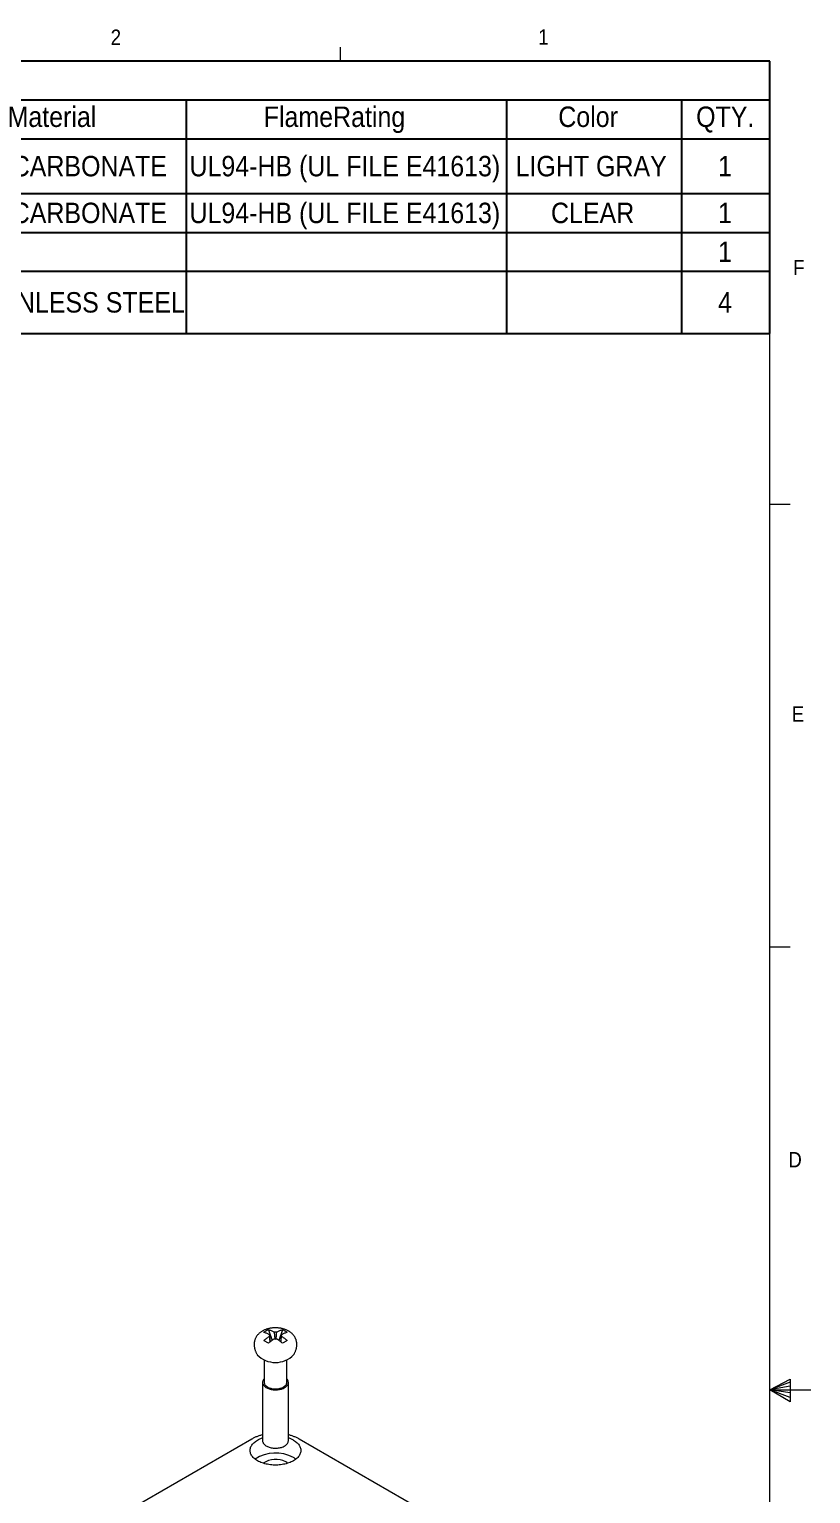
# Model space of a CAD drawing. Header units: inches. Extents: x 0.3 to 21.8, y 0.2 to 16.9.
# Drawn here: x 17 to 21.77, y 7.9 to 16.86 of the extents above; entities that cross this region are included whole.
import ezdxf

# ---------------------------------------------------------------- set-up
doc = ezdxf.new("R2010")
doc.units = ezdxf.units.IN
doc.header["$MEASUREMENT"] = 0
doc.linetypes.add('SLD-Solid', pattern=[0])
doc.layers.add('SLD-0', color=7, linetype='SLD-Solid')
doc.styles.add('SLDTEXTSTYLE1', font='GOTHIC.TTF', dxfattribs={"width": 0.913})

# ---------------------------------------------------------------- blocks, each defined once
blk = doc.blocks.new('SW_TABLEANNOTATION_0')
at = {"layer": 'SLD-0', "color": 0}
for p, q in [((0, 0), (0, -1.6661)), ((10.7636, 0), (0, 0)), ((10.7636, -1.6661), (10.7636, 0)), ((0, -0.2377), (10.7636, -0.2377)), ((0.751, -0.2377), (0.751, -0.4755)), ((2.5131, -0.2377), (2.5131, -0.4755)), ((2.9005, -0.2377), (2.9005, -0.4755)), ((5.6733, -0.2377), (5.6733, -0.4755)), ((7.1956, -0.2377), (7.1956, -0.4755)), ((9.1542, -0.2377), (9.1542, -0.4755)), ((10.2235, -0.2377), (10.2235, -0.4755)), ((0, -0.4755), (10.7636, -0.4755)), ((0.751, -0.4755), (0.751, -1.6661)), ((2.5131, -0.4755), (2.5131, -1.6661)), ((2.9005, -0.4755), (2.9005, -1.6661)), ((5.6733, -0.4755), (5.6733, -1.6661)), ((7.1956, -0.4755), (7.1956, -1.6661)), ((9.1542, -0.4755), (9.1542, -1.6661)), ((10.2235, -0.4755), (10.2235, -1.6661)), ((0, -0.8097), (10.7636, -0.8097)), ((0, -1.0475), (10.7636, -1.0475)), ((0, -1.2852), (10.7636, -1.2852)), ((0, -1.6661), (10.7636, -1.6661))]:
    blk.add_line(p, q, dxfattribs=at)
at = {"layer": 'SLD-0', "color": 0, "char_height": 0.125, "attachment_point": 1, "style": 'SLDTEXTSTYLE1'}
for s, insert in [('BOM Table', (4.9418, -0.0558)), ('ITEM NO.', (0.0197, -0.2777)), ('PART NUMBER', (0.7707, -0.2777)), ('Rev.', (2.5328, -0.2777)), ('Description', (3.8356, -0.2777)), ('Material', (6.1032, -0.2777)), ('FlameRating', (7.6693, -0.2777)), ('Color', (9.4702, -0.2777)), ('QTY.', (10.3131, -0.2777)), ('WP BASE, W/PCB BOSSES, ', (3.2757, -0.4988)), ('1', (0.3293, -0.5796)), ('WP-23BF*15', (0.7707, -0.5796)), ('POLYCARBONATE', (5.7213, -0.5796)), ('UL94-HB (UL FILE E41613)', (7.2153, -0.5796)), ('LIGHT GRAY', (9.2092, -0.5796)), ('1', (10.4473, -0.5796)), ('-', (2.6791, -0.5796)), ('W/FLANGES', (3.8095, -0.6604)), ('2', (0.3293, -0.8656)), ('WC-23C*08', (0.7707, -0.8656)), ('WC COVER, W/GASKET', (3.3543, -0.8656)), ('POLYCARBONATE', (5.7213, -0.8656)), ('UL94-HB (UL FILE E41613)', (7.2153, -0.8656)), ('CLEAR', (9.4257, -0.8656)), ('1', (10.4473, -0.8656)), ('-', (2.6791, -0.8656)), ('3', (0.3293, -1.1033)), ('SCREWS-SSM4-20-4', (0.7707, -1.1033)), ('ASSEMBLY SCREWS, 4 PACK', (3.193, -1.1033)), ('1', (10.4473, -1.1033)), ('-', (2.6791, -1.1033)), ('M4X0.7 X 20mm OAL, PHILLIPS ', (3.099, -1.3318)), ('3.1', (0.26, -1.4126)), ('  SCREWS-SSM4-20', (0.7707, -1.4126)), ('STAINLESS STEEL', (5.8212, -1.4126)), ('4', (10.4473, -1.4126)), ('-', (2.6791, -1.4126)), ('DRIVE MACHINE SCREW', (3.3335, -1.4934))]:
    blk.add_mtext(s, dxfattribs=dict(at, insert=insert))

msp = doc.modelspace()

# ---------------------------------------------------------------- linework, layer by layer
at = {"color": 7, "linetype": 'SLD-Solid', "lineweight": 0}
for p, q in [((18.8979, 16.6606), (18.8979, 16.7454)), ((0.5229, 16.6606), (21.5229, 16.6606)), ((21.5229, 0.4106), (21.5229, 16.6606)), ((21.5229, 13.9516), (21.6479, 13.9516)), ((21.5229, 11.2436), (21.6479, 11.2436)), ((21.5229, 8.5356), (21.6469, 8.6011)), ((21.6469, 8.6011), (21.6469, 8.4623)), ((21.6469, 8.5827), (21.5229, 8.5356)), ((21.6469, 8.5587), (21.5229, 8.5356)), ((21.6469, 8.5164), (21.5229, 8.5356)), ((21.6469, 8.4896), (21.5229, 8.5356)), ((21.6469, 8.4623), (21.5229, 8.5356)), ((21.5229, 8.5356), (21.7729, 8.5356))]:
    msp.add_line(p, q, dxfattribs=at)
at = {"color": 7, "linetype": 'SLD-Solid', "lineweight": 15}
for p, q in [((18.4572, 8.9036), (18.4797, 8.8382)), ((18.4622, 8.8728), (18.4646, 8.8714)), ((18.4933, 8.8879), (18.4909, 8.8893)), ((18.4933, 8.8879), (18.4963, 8.8465)), ((18.5099, 8.8893), (18.5075, 8.8879)), ((18.5437, 8.9036), (18.5211, 8.8382)), ((18.5362, 8.8714), (18.5331, 8.8294)), ((18.5362, 8.8714), (18.5386, 8.8728)), ((18.4646, 8.8632), (18.4622, 8.8618)), ((18.4646, 8.8632), (18.4673, 8.8291)), ((18.4909, 8.8452), (18.4933, 8.8466)), ((18.5075, 8.8466), (18.5099, 8.8452)), ((18.5386, 8.8618), (18.5362, 8.8632)), ((18.4315, 8.7183), (18.4315, 8.5812)), ((18.5693, 8.5812), (18.5693, 8.7183)), ((18.4217, 8.5812), (18.4217, 8.2243)), ((18.5791, 8.2243), (18.5791, 8.5812)), ((18.3555, 8.2347), (15.7189, 6.7126)), ((20.5904, 7.1119), (18.6453, 8.2347))]:
    msp.add_line(p, q, dxfattribs=at)
at = {"color": 7, "linetype": 'SLD-Solid', "lineweight": 15, "flags": 128}
for points in [[(18.4315, 8.6032), (18.4305, 8.6021), (18.4278, 8.5988), (18.4256, 8.5953), (18.4238, 8.5917), (18.4226, 8.5881), (18.4219, 8.5844), (18.4217, 8.5807), (18.422, 8.577), (18.4228, 8.5733), (18.4242, 8.5697), (18.4261, 8.5662), (18.4285, 8.5627), (18.4313, 8.5594), (18.4346, 8.5562), (18.4383, 8.5532), (18.4425, 8.5504), (18.447, 8.5477), (18.4519, 8.5453), (18.4572, 8.5432), (18.4627, 8.5413), (18.4684, 8.5396), (18.4744, 8.5383), (18.4805, 8.5372), (18.4868, 8.5364), (18.4932, 8.5359), (18.4996, 8.5357), (18.506, 8.5358), (18.5124, 8.5362), (18.5187, 8.537), (18.5249, 8.538), (18.5309, 8.5393), (18.5367, 8.5408), (18.5423, 8.5427), (18.5476, 8.5448), (18.5526, 8.5471), (18.5572, 8.5497), (18.5615, 8.5525), (18.5653, 8.5554), (18.5687, 8.5586), (18.5717, 8.5619), (18.5742, 8.5653), (18.5762, 8.5688), (18.5777, 8.5724), (18.5787, 8.5761), (18.5791, 8.5798), (18.579, 8.5835), (18.5785, 8.5872), (18.5773, 8.5908), (18.5757, 8.5944), (18.5736, 8.5979), (18.571, 8.6013), (18.5693, 8.6032)], [(18.4315, 8.5812), (18.4318, 8.5777), (18.4326, 8.5743), (18.4339, 8.5709), (18.4357, 8.5676), (18.438, 8.5644), (18.4407, 8.5613), (18.444, 8.5584), (18.4476, 8.5556), (18.4517, 8.5531), (18.4561, 8.5507), (18.4609, 8.5486), (18.466, 8.5467), (18.4713, 8.5451), (18.4768, 8.5438), (18.4826, 8.5428), (18.4884, 8.542), (18.4944, 8.5416), (18.5004, 8.5414), (18.5064, 8.5416), (18.5124, 8.542), (18.5182, 8.5428), (18.524, 8.5438), (18.5295, 8.5451), (18.5349, 8.5467), (18.5399, 8.5486), (18.5447, 8.5507), (18.5491, 8.5531), (18.5532, 8.5556), (18.5568, 8.5584), (18.5601, 8.5613), (18.5628, 8.5644), (18.5651, 8.5676), (18.567, 8.5709), (18.5683, 8.5743), (18.569, 8.5777), (18.5693, 8.5812), (18.5693, 8.5812)], [(18.61, 8.2284), (18.6162, 8.2246), (18.622, 8.2206), (18.6274, 8.2165), (18.6323, 8.2121), (18.6368, 8.2076), (18.6409, 8.203), (18.6445, 8.1982), (18.6475, 8.1933), (18.6501, 8.1883), (18.6522, 8.1832), (18.6538, 8.1781), (18.6548, 8.1729), (18.6553, 8.1678), (18.6553, 8.1625), (18.6548, 8.1574), (18.6538, 8.1522), (18.6522, 8.1471), (18.6501, 8.142), (18.6475, 8.137), (18.6445, 8.1321), (18.6409, 8.1273), (18.6368, 8.1227), (18.6323, 8.1182), (18.6274, 8.1138), (18.622, 8.1097), (18.6162, 8.1057), (18.61, 8.1019), (18.6035, 8.0983), (18.5965, 8.095), (18.5893, 8.0919), (18.5818, 8.089), (18.574, 8.0864), (18.5659, 8.0841), (18.5576, 8.082), (18.5492, 8.0802), (18.5405, 8.0787), (18.5318, 8.0775), (18.5229, 8.0766), (18.5139, 8.076), (18.5049, 8.0757), (18.4959, 8.0757), (18.4869, 8.076), (18.4779, 8.0766), (18.4691, 8.0775), (18.4603, 8.0787), (18.4517, 8.0802), (18.4432, 8.082), (18.4349, 8.0841), (18.4268, 8.0864), (18.419, 8.089), (18.4115, 8.0919), (18.4043, 8.095), (18.3974, 8.0983), (18.3908, 8.1019), (18.3846, 8.1057), (18.3788, 8.1097), (18.3734, 8.1138), (18.3685, 8.1182), (18.364, 8.1227), (18.3599, 8.1273), (18.3564, 8.1321), (18.3533, 8.137), (18.3507, 8.142), (18.3486, 8.1471), (18.347, 8.1522), (18.346, 8.1574), (18.3455, 8.1625), (18.3455, 8.1678), (18.346, 8.1729), (18.347, 8.1781), (18.3486, 8.1832), (18.3507, 8.1883), (18.3533, 8.1933), (18.3564, 8.1982), (18.3599, 8.203), (18.364, 8.2076), (18.3685, 8.2121), (18.3734, 8.2165), (18.3788, 8.2206), (18.3846, 8.2246), (18.3908, 8.2284), (18.3974, 8.232), (18.4043, 8.2353), (18.4115, 8.2384), (18.419, 8.2413), (18.4217, 8.2422)], [(18.4217, 8.2243), (18.4217, 8.2239), (18.422, 8.2202), (18.4228, 8.2165), (18.4242, 8.2129), (18.4261, 8.2093), (18.4285, 8.2059), (18.4313, 8.2026), (18.4346, 8.1994), (18.4383, 8.1964), (18.4425, 8.1935), (18.447, 8.1909), (18.4519, 8.1885), (18.4572, 8.1864), (18.4627, 8.1844), (18.4684, 8.1828), (18.4744, 8.1814), (18.4805, 8.1804), (18.4868, 8.1796), (18.4932, 8.1791), (18.4996, 8.1789), (18.506, 8.179), (18.5124, 8.1794), (18.5187, 8.1801), (18.5249, 8.1811), (18.5309, 8.1824), (18.5367, 8.184), (18.5423, 8.1859), (18.5476, 8.188), (18.5526, 8.1903), (18.5572, 8.1929), (18.5615, 8.1956), (18.5653, 8.1986), (18.5687, 8.2017), (18.5717, 8.205), (18.5742, 8.2085), (18.5762, 8.212), (18.5777, 8.2156), (18.5787, 8.2193), (18.5791, 8.2229), (18.5791, 8.2243)]]:
    msp.add_lwpolyline(points, dxfattribs=at)
at = {"color": 7, "linetype": 'SLD-Solid', "lineweight": 15}
for centre, radius, start, end in [((18.4764, 8.8673), 0.0124, 160.76354, 199.23646), ((18.5004, 8.8256), 0.0627, 83.50809, 96.49191), ((18.5244, 8.8673), 0.0124, 340.76354, 19.23646), ((18.5004, 8.9089), 0.0627, 263.50809, 276.49191), ((18.5004, 8.8583), 0.1553, 224.42028, 315.59696), ((18.5236, 8.0767), 0.1746, 60.34892, 71.45965), ((18.5014, 7.919), 0.2305, 61.89517, 123.08666), ((18.5013, 7.9812), 0.1296, 61.56398, 125.5118), ((18.5283, 8.0341), 0.0702, 48.45366, 60.3583), ((18.5458, 8.0102), 0.1291, 52.06121, 60.18534)]:
    msp.add_arc(centre, radius, start, end, dxfattribs=at)
for points, knots in [([(18.5805, 8.895), (18.5791, 8.8957), (18.5756, 8.8977), (18.5698, 8.9006), (18.5628, 8.9036), (18.5557, 8.9062), (18.5484, 8.9085), (18.5409, 8.9104), (18.5333, 8.912), (18.5255, 8.9133), (18.5178, 8.9142), (18.51, 8.9148), (18.5021, 8.915), (18.4943, 8.9149), (18.4864, 8.9145), (18.4786, 8.9137), (18.4708, 8.9126), (18.4631, 8.9111), (18.4555, 8.9093), (18.448, 8.9072), (18.4407, 8.9046), (18.4334, 8.9017), (18.4264, 8.8984), (18.4197, 8.8947), (18.4132, 8.8906), (18.4071, 8.8862), (18.4014, 8.8815), (18.3961, 8.8765), (18.3913, 8.8713), (18.387, 8.8658), (18.3831, 8.8601), (18.3797, 8.8543), (18.3769, 8.8483), (18.3745, 8.8422), (18.3726, 8.836), (18.3712, 8.8298), (18.3703, 8.8235), (18.3699, 8.8185), (18.3699, 8.8155), (18.37, 8.8147)], [0, 0, 0, 0, 0.0177015, 0.0459895, 0.0743541, 0.1028442, 0.1313443, 0.1597965, 0.1881693, 0.2164539, 0.2446589, 0.2728053, 0.3009222, 0.3290442, 0.3572051, 0.3854345, 0.4137709, 0.4422502, 0.4709035, 0.4997527, 0.5288049, 0.5580457, 0.5874319, 0.6168622, 0.6462073, 0.6753319, 0.7041054, 0.7324245, 0.7602247, 0.7874826, 0.8142078, 0.8404323, 0.8662012, 0.8915651, 0.9165764, 0.9412867, 0.9657462, 0.9900038, 1, 1, 1, 1]), ([(18.4285, 8.887), (18.4308, 8.8886), (18.4354, 8.8917), (18.4426, 8.8959), (18.4498, 8.9), (18.4547, 8.9024), (18.4572, 8.9036)], [0, 0, 0, 0, 0.249249, 0.498802, 0.749251, 1, 1, 1, 1]), ([(18.4622, 8.8728), (18.4594, 8.8744), (18.4538, 8.8775), (18.4453, 8.8814), (18.4368, 8.8847), (18.4313, 8.8862), (18.4285, 8.887)], [0, 0, 0, 0, 0.247097, 0.495217, 0.746918, 1, 1, 1, 1]), ([(18.4572, 8.9036), (18.4599, 8.9028), (18.4653, 8.9013), (18.4737, 8.8981), (18.4823, 8.8942), (18.488, 8.8909), (18.4909, 8.8893)], [0, 0, 0, 0, 0.246787, 0.494897, 0.746863, 1, 1, 1, 1]), ([(18.4677, 8.8294), (18.4674, 8.8331), (18.4663, 8.8471), (18.4654, 8.8611), (18.4646, 8.8714)], [0, 0, 0, 0, 0.264703, 1, 1, 1, 1]), ([(18.5045, 8.8464), (18.5048, 8.85), (18.5058, 8.8638), (18.5068, 8.8776), (18.5075, 8.8879)], [0, 0, 0, 0, 0.25581, 1, 1, 1, 1]), ([(18.5099, 8.8893), (18.5127, 8.8909), (18.5184, 8.8941), (18.5268, 8.898), (18.5353, 8.9013), (18.5409, 8.9028), (18.5437, 8.9036)], [0, 0, 0, 0, 0.247097, 0.495217, 0.746918, 1, 1, 1, 1]), ([(18.5723, 8.887), (18.5696, 8.8863), (18.5642, 8.8848), (18.5558, 8.8815), (18.5472, 8.8776), (18.5415, 8.8744), (18.5386, 8.8728)], [0, 0, 0, 0, 0.2467872, 0.4948973, 0.746863, 1, 1, 1, 1]), ([(18.5437, 8.9036), (18.5461, 8.9024), (18.551, 8.9), (18.5582, 8.896), (18.5653, 8.8917), (18.57, 8.8886), (18.5723, 8.887)], [0, 0, 0, 0, 0.2492495, 0.4988019, 0.7492507, 1, 1, 1, 1]), ([(18.6309, 8.8147), (18.6309, 8.8149), (18.631, 8.8172), (18.6307, 8.8216), (18.63, 8.8278), (18.6288, 8.8338), (18.6271, 8.8398), (18.625, 8.8456), (18.6226, 8.8513), (18.6197, 8.8568), (18.6164, 8.8622), (18.6127, 8.8674), (18.6086, 8.8724), (18.6041, 8.8771), (18.5992, 8.8817), (18.5939, 8.886), (18.5883, 8.8901), (18.5837, 8.8931), (18.5811, 8.8946), (18.5805, 8.895)], [0, 0, 0, 0, 0.0076282, 0.0699245, 0.1319888, 0.1939339, 0.2558911, 0.3179965, 0.3803927, 0.4432289, 0.5066601, 0.570845, 0.6359402, 0.7020913, 0.7694192, 0.8380027, 0.9078579, 0.9789218, 1, 1, 1, 1]), ([(18.37, 8.8147), (18.3699, 8.8134), (18.3699, 8.8097), (18.3704, 8.8035), (18.3713, 8.7962), (18.3726, 8.7891), (18.3745, 8.782), (18.3767, 8.7751), (18.3793, 8.7684), (18.3824, 8.7618), (18.3857, 8.7555), (18.3883, 8.7515), (18.3896, 8.7496)], [0, 0, 0, 0, 0.05473, 0.161601, 0.267971, 0.373879, 0.479363, 0.584463, 0.689224, 0.793693, 0.897923, 1, 1, 1, 1]), ([(18.4285, 8.8371), (18.4312, 8.8395), (18.4366, 8.8443), (18.445, 8.8507), (18.4536, 8.8566), (18.4593, 8.8601), (18.4622, 8.8618)], [0, 0, 0, 0, 0.246787, 0.494897, 0.746863, 1, 1, 1, 1]), ([(18.4572, 8.8205), (18.4547, 8.822), (18.4498, 8.825), (18.4426, 8.8292), (18.4355, 8.8332), (18.4308, 8.8358), (18.4285, 8.8371)], [0, 0, 0, 0, 0.249249, 0.498802, 0.749251, 1, 1, 1, 1]), ([(18.4909, 8.8452), (18.4881, 8.8436), (18.4824, 8.8402), (18.474, 8.8343), (18.4655, 8.8279), (18.4599, 8.823), (18.4572, 8.8205)], [0, 0, 0, 0, 0.247097, 0.495217, 0.746918, 1, 1, 1, 1]), ([(18.5437, 8.8205), (18.5409, 8.8229), (18.5355, 8.8277), (18.5271, 8.8342), (18.5186, 8.8401), (18.5128, 8.8435), (18.5099, 8.8452)], [0, 0, 0, 0, 0.246787, 0.494897, 0.746863, 1, 1, 1, 1]), ([(18.5335, 8.8291), (18.5337, 8.831), (18.5346, 8.8424), (18.5355, 8.8537), (18.5362, 8.8632)], [0, 0, 0, 0, 0.169556, 1, 1, 1, 1]), ([(18.5386, 8.8618), (18.5414, 8.8601), (18.5471, 8.8568), (18.5555, 8.8509), (18.564, 8.8444), (18.5695, 8.8395), (18.5723, 8.8371)], [0, 0, 0, 0, 0.247097, 0.495217, 0.746918, 1, 1, 1, 1]), ([(18.5723, 8.8371), (18.57, 8.8358), (18.5654, 8.8333), (18.5583, 8.8292), (18.551, 8.825), (18.5461, 8.822), (18.5437, 8.8205)], [0, 0, 0, 0, 0.249249, 0.498802, 0.749251, 1, 1, 1, 1]), ([(18.6113, 8.7497), (18.6121, 8.751), (18.6145, 8.7545), (18.6177, 8.7604), (18.6211, 8.7674), (18.6239, 8.7745), (18.6263, 8.7818), (18.6282, 8.7891), (18.6296, 8.7965), (18.6305, 8.804), (18.6309, 8.81), (18.6309, 8.8136), (18.6309, 8.8147)], [0, 0, 0, 0, 0.069135, 0.182194, 0.294423, 0.405862, 0.51655, 0.626525, 0.735825, 0.844489, 0.952553, 1, 1, 1, 1]), ([(18.4217, 8.2608), (18.4205, 8.2605), (18.416, 8.2594), (18.4085, 8.2572), (18.3991, 8.2543), (18.39, 8.251), (18.381, 8.2474), (18.3722, 8.2435), (18.3637, 8.2393), (18.3582, 8.2362), (18.3555, 8.2347)], [0, 0, 0, 0, 0.050073, 0.18438, 0.319122, 0.454317, 0.58996, 0.726022, 0.86244, 1, 1, 1, 1]), ([(18.6453, 8.2347), (18.6438, 8.2356), (18.6396, 8.2379), (18.6325, 8.2416), (18.624, 8.2456), (18.6152, 8.2493), (18.6061, 8.2527), (18.5969, 8.2558), (18.5879, 8.2586), (18.5819, 8.2601), (18.5791, 8.2608)], [0, 0, 0, 0, 0.075594, 0.21061, 0.345578, 0.480525, 0.615319, 0.749874, 0.884137, 1, 1, 1, 1])]:
    msp.add_open_spline(points, degree=3, knots=knots, dxfattribs=at)

# ---------------------------------------------------------------- block references
at = {"layer": 'SLD-0'}
msp.add_blockref('SW_TABLEANNOTATION_0', (10.7593, 16.6606), dxfattribs=at)

# ---------------------------------------------------------------- texts
at = {"color": 7, "linetype": 'Continuous', "lineweight": 0, "char_height": 0.0937, "attachment_point": 1, "style": 'SLDTEXTSTYLE1'}
for s, insert in [('2', (17.4928, 16.8535)), ('1', (20.1071, 16.8552)), ('F', (21.6655, 15.4454)), ('E', (21.6569, 12.7151)), ('D', (21.6359, 9.9898))]:
    msp.add_mtext(s, dxfattribs=dict(at, insert=insert))

doc.saveas('drawing.dxf')
